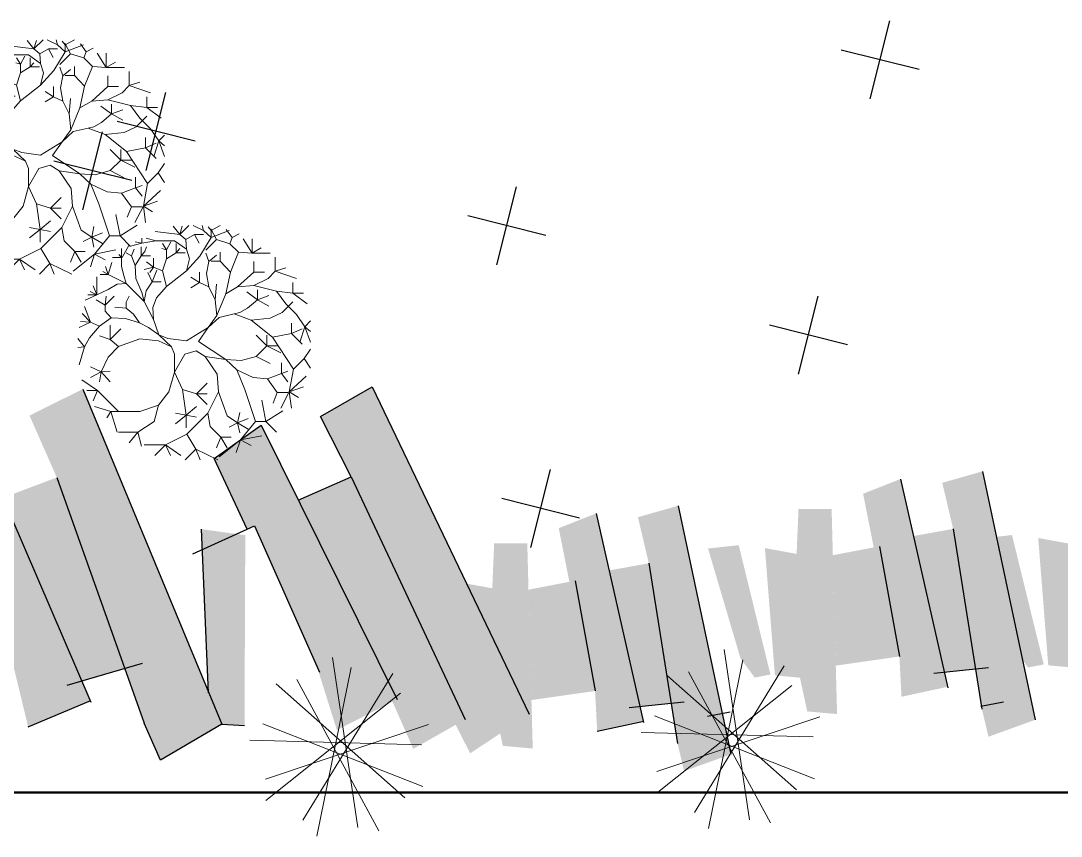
# Model space of a CAD drawing. Header units: millimetres. Extents: x 1933 to 24107, y 1228 to 18074.
# Drawn here: x 19364 to 21419, y 12391 to 14001 of the extents above; entities that cross this region are included whole.
import ezdxf

# ---------------------------------------------------------------- set-up
doc = ezdxf.new("R2010")
doc.units = ezdxf.units.MM
doc.layers.add('marc det', color=74, linetype='Continuous', lineweight=18)

# ---------------------------------------------------------------- blocks, each defined once
blk = doc.blocks.new('pzzzzzzzzz')
at = {"layer": 'marc det', "color": 85, "lineweight": 0}
for p, q in [((-11.9, 110.3), (16.9, -81.7)), ((-29.4, -91.4), (9.2, 98.8)), ((40.6, -85.3), (-52.1, 85.3)), ((56.1, 92.1), (-45.3, -73.5)), ((-75.6, 80.6), (69.9, -48)), ((-87.1, -51.1), (64.8, 69.8)), ((90.3, -35.5), (-90.3, 35.5)), ((96.4, 34.5), (-87.6, -27.2)), ((-105.3, 16.8), (88.8, 11.8))]:
    blk.add_line(p, q, dxfattribs=at)
blk = doc.blocks.new('LG15B')
at = {"linetype": 'Continuous'}
for p, q in [((-183, 1362), (-268, 1469)), ((-183, 1362), (-68, 1477)), ((-183, 1362), (-153, 1469)), ((114, 1415), (-16, 1477)), ((114, 1415), (99, 1477)), ((214, 1415), (175, 1462)), ((214, 1415), (329, 1477)), ((-183, 1362), (-497, 1400)), ((-107, 1300), (-183, 1362)), ((-107, 1300), (0, 1362)), ((0, 1362), (114, 1362)), ((0, 1362), (62, 1255)), ((69, 1087), (214, 1324)), ((214, 1324), (114, 1415)), ((280, 1300), (208, 1435)), ((214, 1324), (443, 1415)), ((214, 1324), (214, 1415)), ((478, 1327), (405, 1425)), ((450, 1247), (478, 1327)), ((478, 1327), (567, 1372)), ((-917, 1072), (-833, 1224)), ((-666, 1255), (-811, 1217)), ((-666, 1255), (-750, 1270)), ((-673, 1094), (-673, 1209)), ((-666, 1255), (-666, 1317)), ((-490, 1285), (-666, 1255)), ((-627, 1148), (-605, 1209)), ((-490, 1285), (-612, 1317)), ((-252, 1285), (-490, 1285)), ((-352, 1170), (-406, 1248)), ((-352, 1170), (-298, 1270)), ((-100, 1179), (-252, 1285)), ((-230, 1133), (-230, 1248)), ((-230, 1248), (-230, 1133)), ((-100, 1179), (-107, 1300)), ((280, 1300), (145, 1165)), ((450, 1247), (280, 1300)), ((558, 1140), (450, 1247)), ((734, 1125), (619, 1309)), ((734, 1125), (734, 1309)), ((734, 1125), (849, 1194)), ((-926, 1072), (-1040, 1072)), ((-926, 1072), (-956, 1109)), ((-926, 1072), (-926, 1187)), ((-926, 957), (-926, 1072)), ((-796, 1094), (-865, 1133)), ((-796, 1094), (-765, 1179)), ((-750, 972), (-796, 1094)), ((-750, 972), (-673, 1094)), ((-673, 1094), (-627, 1148)), ((-673, 1094), (-558, 1094)), ((-520, 949), (-520, 1064)), ((-352, 1170), (-413, 1187)), ((-406, 903), (-352, 1057)), ((-352, 1057), (-352, 1170)), ((-352, 1057), (-230, 1133)), ((-230, 1133), (-183, 1187)), ((-230, 1133), (-115, 1133)), ((-61, 1057), (-100, 1179)), ((-100, 903), (69, 1087)), ((-100, 903), (-61, 1057)), ((182, 1022), (145, 1129)), ((182, 1022), (280, 1103)), ((329, 1025), (329, 1140)), ((459, 888), (558, 1140)), ((558, 1140), (734, 1125)), ((734, 1125), (963, 1125)), ((1025, 897), (1025, 1075)), ((-1093, 858), (-1125, 957)), ((-1093, 858), (-1047, 1010)), ((-895, 842), (-926, 957)), ((-742, 804), (-750, 972)), ((-520, 949), (-635, 919)), ((-520, 949), (-605, 1018)), ((-520, 949), (-566, 880)), ((-406, 903), (-520, 949)), ((154, 869), (182, 1022)), ((329, 1025), (214, 1025)), ((459, 888), (329, 1025)), ((755, 887), (755, 1022)), ((1025, 897), (1159, 942)), ((-1238, 598), (-1238, 827)), ((-1093, 858), (-1193, 858)), ((-1093, 858), (-1162, 895)), ((-865, 743), (-1093, 858)), ((-865, 743), (-895, 842)), ((-666, 628), (-742, 804)), ((-536, 765), (-588, 880)), ((-536, 765), (-475, 910)), ((-352, 704), (-406, 903)), ((-352, 704), (-100, 903)), ((64, 753), (-43, 824)), ((64, 753), (64, 887)), ((182, 699), (154, 869)), ((398, 613), (459, 888)), ((549, 699), (755, 887)), ((755, 887), (890, 887)), ((755, 717), (935, 807)), ((935, 807), (1025, 897)), ((1025, 897), (1294, 807)), ((-1238, 598), (-1285, 712)), ((-1093, 667), (-1238, 598)), ((-978, 735), (-1093, 667)), ((-865, 743), (-978, 735)), ((-750, 628), (-865, 743)), ((-612, 650), (-536, 765)), ((-536, 765), (-421, 765)), ((-482, 559), (-352, 704)), ((64, 753), (-43, 689)), ((182, 699), (64, 753)), ((262, 537), (182, 699)), ((262, 537), (280, 734)), ((398, 613), (549, 699)), ((549, 699), (755, 717)), ((755, 717), (1043, 645)), ((800, 537), (800, 663)), ((1249, 618), (1249, 753)), ((-1238, 598), (-1385, 529)), ((-1238, 598), (-1353, 598)), ((-1238, 598), (-1323, 643)), ((-1132, 468), (-1247, 537)), ((-1132, 468), (-1017, 582)), ((-1132, 468), (-1117, 582)), ((-865, 505), (-826, 582)), ((-635, 513), (-750, 628)), ((-635, 513), (-666, 628)), ((-635, 513), (-612, 650)), ((-527, 437), (-482, 559)), ((283, 338), (262, 537)), ((283, 338), (398, 613)), ((800, 537), (665, 635)), ((675, 429), (800, 537)), ((800, 537), (944, 590)), ((800, 537), (944, 457)), ((1043, 645), (1249, 618)), ((1043, 645), (1159, 483)), ((1249, 618), (1384, 618)), ((1249, 618), (1429, 483)), ((-1316, 253), (-1392, 452)), ((-1132, 390), (-1132, 468)), ((-865, 429), (-1010, 444)), ((-865, 429), (-865, 505)), ((-772, 353), (-865, 429)), ((-520, 284), (-635, 513)), ((-520, 284), (-527, 437)), ((577, 375), (675, 429)), ((1115, 375), (1249, 510)), ((1159, 483), (1294, 348)), ((-1316, 253), (-1422, 360)), ((-1056, 307), (-1201, 200)), ((-1056, 307), (-1132, 390)), ((-872, 299), (-1056, 307)), ((-696, 245), (-872, 299)), ((-696, 245), (-772, 353)), ((-451, 93), (-520, 284)), ((175, 184), (283, 338)), ((175, 184), (315, 313)), ((315, 313), (504, 358)), ((504, 358), (577, 375)), ((504, 358), (720, 277)), ((720, 277), (962, 304)), ((720, 277), (989, 62)), ((962, 304), (1115, 375)), ((1294, 348), (1402, 195)), ((1402, 195), (1474, 268)), ((-1316, 253), (-1461, 184)), ((-1316, 253), (-1446, 260)), ((-1201, 200), (-1331, 54)), ((-1201, 200), (-1316, 253)), ((-1067, 34), (-1067, 214)), ((-1067, 34), (-932, 169)), ((-581, 184), (-696, 245)), ((-451, 93), (-581, 184)), ((-100, 17), (175, 184)), ((175, 184), (53, 9)), ((1232, 107), (1232, 240)), ((1232, 107), (1367, 169)), ((1402, 195), (1339, -2)), ((1402, 195), (1474, 133)), ((1402, 195), (1474, -2)), ((-1392, -60), (-1476, 47)), ((-1331, 54), (-1392, -60)), ((-1067, 34), (-1202, 79)), ((-960, -56), (-1067, 34)), ((-690, 43), (-960, -56)), ((-456, 17), (-690, 43)), ((-291, -60), (-456, 17)), ((-451, 93), (-337, 47)), ((-291, -60), (-451, 93)), ((-337, 47), (-100, 17)), ((53, 9), (398, -221)), ((918, -47), (783, 88)), ((918, -47), (918, 88)), ((989, 62), (1232, 107)), ((989, 62), (1258, -343)), ((1232, 107), (1367, -28)), ((-1392, -60), (-1476, -68)), ((-1392, -60), (-1461, -290)), ((-960, -56), (-1093, -190)), ((-252, -152), (-291, -60)), ((23, -113), (-122, -152)), ((138, -182), (23, -113)), ((783, -181), (918, -47)), ((918, -47), (1052, -47)), ((918, -47), (1097, -136)), ((1393, -208), (1474, -91)), ((-1093, -190), (-1183, -378)), ((-122, -152), (-252, -381)), ((-252, -381), (-252, -152)), ((398, -221), (138, -182)), ((138, -182), (289, -406)), ((398, -221), (540, -352)), ((398, -221), (594, -235)), ((594, -235), (783, -181)), ((783, -181), (962, -271)), ((1105, -397), (1105, -262)), ((1258, -343), (1393, -208)), ((1393, -208), (1474, -333)), ((-1183, -378), (-1318, -316)), ((-1183, -378), (-1318, -451)), ((-1183, -378), (-1202, -505)), ((-1183, -378), (-1067, -370)), ((-1183, -378), (-1067, -505)), ((-252, -381), (-322, -630)), ((-252, -381), (-151, -603)), ((540, -352), (639, -603)), ((540, -352), (747, -451)), ((1105, -397), (1187, -370)), ((1258, -343), (1204, -630)), ((-1228, -612), (-1426, -477)), ((28, -657), (163, -522)), ((289, -406), (307, -630)), ((747, -451), (927, -468)), ((927, -468), (1105, -397)), ((927, -468), (1052, -640)), ((1105, -397), (1187, -505)), ((1204, -630), (1420, -432)), ((-1228, -612), (-1363, -612)), ((-1228, -612), (-1282, -747)), ((-960, -882), (-1228, -612)), ((-322, -630), (-456, -801)), ((-151, -603), (-106, -926)), ((-151, -603), (28, -657)), ((28, -657), (163, -792)), ((28, -657), (163, -657)), ((307, -630), (172, -900)), ((307, -630), (414, -936)), ((639, -603), (774, -1007)), ((1052, -640), (998, -773)), ((1052, -640), (1187, -640)), ((1204, -630), (1097, -837)), ((1204, -630), (1384, -567)), ((1204, -630), (1322, -702)), ((1204, -630), (1232, -837)), ((908, -1007), (854, -738)), ((-1058, -882), (-1265, -818)), ((-1058, -882), (-1112, -962)), ((-960, -882), (-1058, -882)), ((-1058, -882), (-977, -1142)), ((-690, -882), (-960, -882)), ((-456, -801), (-690, -882)), ((-456, -801), (-510, -1007)), ((-106, -926), (-241, -900)), ((-106, -926), (28, -818)), ((172, -900), (-97, -1168)), ((172, -900), (199, -1070)), ((549, -1025), (577, -891)), ((908, -1007), (1124, -872)), ((-510, -1007), (-717, -1142)), ((-106, -926), (-241, -1035)), ((-106, -926), (28, -953)), ((-106, -926), (-106, -1088)), ((414, -936), (549, -1025)), ((549, -1025), (442, -1080)), ((549, -1025), (684, -971)), ((549, -1025), (684, -1106)), ((549, -1025), (577, -1151)), ((774, -1007), (585, -1241)), ((774, -1007), (908, -1007)), ((908, -1007), (1043, -1142)), ((-717, -1142), (-960, -1142)), ((-717, -1142), (-825, -1277)), ((-717, -1142), (-672, -1321)), ((-97, -1168), (-367, -1303)), ((-97, -1168), (19, -1357)), ((199, -1070), (334, -1205)), ((585, -1241), (854, -1187)), ((-367, -1303), (-636, -1303)), ((-367, -1303), (-501, -1438)), ((-367, -1303), (-303, -1438)), ((-367, -1303), (-170, -1438)), ((334, -1205), (280, -1340)), ((585, -1241), (315, -1456)), ((334, -1205), (468, -1205)), ((334, -1205), (414, -1340)), ((585, -1241), (532, -1402)), ((585, -1241), (720, -1312)), ((19, -1357), (-115, -1492)), ((19, -1357), (73, -1492)), ((19, -1357), (298, -1492))]:
    blk.add_line(p, q, dxfattribs=at)

msp = doc.modelspace()

# ---------------------------------------------------------------- hatches: boundary and pattern name
h = msp.add_hatch(color=30)
h.paths.add_polyline_path([(20058.5, 13278.3), (19956, 13220.2), (20016.6, 13101), (20241.9, 12621.8), (20223.2, 12611.2), (20251.8, 12554.9), (20368.5, 12632.2)])
h.paths.add_polyline_path([(20016.6, 13101), (19912.3, 13055.1), (20107.7, 12661.5), (20098.4, 12656.8), (20139.4, 12563.7), (20241.9, 12621.8)])
h.paths.add_polyline_path([(19839, 13202.6), (19746.1, 13137.4), (19811.1, 12997.3), (19825.8, 13004), (19954.3, 12715.5), (19952.8, 12714.6), (19988.5, 12600.9), (20107.7, 12661.5)])
h = msp.add_hatch(color=30)
h.set_gradient(color1=(250, 136, 5), one_color=1, tint=1, name='INVCURVED')
h.paths.add_polyline_path([(19486.9, 13274.3), (19381.4, 13221.9), (19435.3, 13099.6), (19608, 12614.8), (19640.4, 12541.4), (19761.1, 12612.3)])
h.paths.add_polyline_path([(19435.3, 13099.6), (19328.6, 13059.4), (19484.2, 12697.8), (19569.5, 12722.9)], flags=17)
h.paths.add_polyline_path([(19263.5, 13210.7), (19167.2, 13150.7), (19224.4, 13007.2), (19239.6, 13013.1), (19352.1, 12718), (19351.9, 12718), (19378.6, 12607.5), (19501.1, 12658.6)])
h = msp.add_hatch(color=30)
h.set_gradient(color1=(250, 136, 5), one_color=1, tint=1, name='INVCURVED')
h.paths.add_polyline_path([(21263.7, 13111.7), (21184.4, 13089.1), (21205.9, 12998), (21262.7, 12642.3), (21275.6, 12587.7), (21367.8, 12621)])
h.paths.add_polyline_path([(21205.9, 12998), (21127.4, 12984), (21188.2, 12715.3), (21250.1, 12721.6)], flags=17)
h.paths.add_polyline_path([(21101.9, 13096.5), (21028, 13067.5), (21049, 12961.5), (21060.1, 12963.6), (21099.8, 12746.1), (21099.7, 12746.1), (21103.9, 12666.7), (21194.7, 12686.2)])
h = msp.add_hatch(color=30)
h.paths.add_polyline_path([(21600, 12983.5), (21508.1, 12966), (21513.9, 12748), (21639.6, 12766), (21639.6, 12766.9)])
h.paths.add_polyline_path([(21505.7, 13057.4), (21440.3, 13057.3), (21436.6, 12968.7), (21438.2, 12968.4), (21445.7, 12724), (21443.1, 12724.3), (21457.5, 12657.6), (21516.5, 12652.3)])
h.paths.add_polyline_path([(21438.2, 12968.4), (21373.9, 12980.1), (21393.7, 12728.7), (21445.7, 12724)])
h = msp.add_hatch(color=30)
h.set_gradient(color1=(250, 136, 5), one_color=1, tint=1, name='INVCURVED')
h.paths.add_polyline_path([(20662.5, 13043.7), (20583.2, 13021.2), (20604.7, 12930.1), (20661.5, 12574.4), (20674.4, 12519.7), (20766.6, 12553)])
h.paths.add_polyline_path([(20604.7, 12930.1), (20526.1, 12916.1), (20586.9, 12647.3), (20648.9, 12653.7)], flags=17)
h.paths.add_polyline_path([(20500.7, 13028.6), (20426.8, 12999.6), (20447.8, 12893.5), (20458.9, 12895.7), (20498.6, 12678.2), (20498.5, 12678.1), (20502.7, 12598.7), (20593.5, 12618.2)])
h = msp.add_hatch(color=30)
h.paths.add_polyline_path([(21060.1, 12963.6), (20968.2, 12946.1), (20974, 12728.1), (21099.7, 12746.1), (21099.7, 12747)])
h.paths.add_polyline_path([(20965.8, 13037.5), (20900.4, 13037.4), (20896.7, 12948.7), (20898.3, 12948.4), (20905.8, 12704.1), (20903.2, 12704.4), (20917.6, 12637.7), (20976.6, 12632.4)])
h.paths.add_polyline_path([(20898.3, 12948.4), (20834, 12960.2), (20853.8, 12708.8), (20905.8, 12704.1)])
for points in [[(19807.6, 12985.6), (19721.4, 12997.5), (19735.2, 12674.7), (19761.1, 12612.3), (19806.1, 12610)], [(21322.1, 12985.9), (21261.6, 12979.3), (21325.7, 12762.5), (21353.9, 12724.4), (21384.8, 12730.5)], [(20782.3, 12965.9), (20721.7, 12959.4), (20785.8, 12742.5), (20814, 12704.5), (20844.9, 12710.6)]]:
    msp.add_hatch(color=30).paths.add_polyline_path(points)
h = msp.add_hatch(color=30)
h.paths.add_polyline_path([(20458.9, 12895.7), (20367, 12878.1), (20372.8, 12660.1), (20498.5, 12678.1), (20498.5, 12679)])
h.paths.add_polyline_path([(20364.6, 12969.5), (20299.2, 12969.4), (20295.5, 12880.8), (20297.1, 12880.5), (20304.6, 12636.2), (20302, 12636.4), (20316.4, 12569.7), (20375.4, 12564.4)])
h.paths.add_polyline_path([(20297.1, 12880.5), (20232.8, 12892.2), (20252.6, 12640.9), (20304.6, 12636.2)])

# ---------------------------------------------------------------- linework, layer by layer
at = {"color": 92}
for p, q in [((21042.2, 13847.3), (21080.7, 14001.3)), ((21138.5, 13905.1), (20984.5, 13943.6)), ((19612, 13705.9), (19650.5, 13859.9)), ((19708.3, 13763.6), (19554.2, 13802.2)), ((19486.9, 13628.3), (19525.4, 13782.3)), ((19583.2, 13686), (19429.2, 13724.5)), ((20304.8, 13519.8), (20343.3, 13673.8)), ((20401, 13577.5), (20247, 13616.1)), ((20900.7, 13303.9), (20939.2, 13457.9)), ((20996.9, 13361.7), (20842.9, 13400.2)), ((20371.8, 12961.5), (20410.3, 13115.5)), ((20468.1, 13019.2), (20314.1, 13057.8))]:
    msp.add_line(p, q, dxfattribs=at)
at = {"color": 32, "true_color": 0xe07000}
for p, q in [((19956, 13220.2), (20058.5, 13278.3)), ((20058.5, 13278.3), (20368.5, 12632.2)), ((19486.9, 13274.3), (19761.1, 12612.3)), ((20016.6, 13101), (19956, 13220.2)), ((19263.5, 13210.7), (19502.3, 12655.8)), ((19746.1, 13137.4), (19839, 13202.6)), ((19839, 13202.6), (20107.7, 12661.5)), ((19811.1, 12997.3), (19746.1, 13137.4)), ((21263.7, 13111.7), (21367.8, 12621)), ((19435.3, 13099.6), (19608, 12614.8)), ((19912.3, 13055.1), (20016.6, 13101)), ((20016.6, 13101), (20241.9, 12621.8)), ((21101.9, 13096.5), (21195.2, 12684.1)), ((20662.5, 13043.7), (20766.6, 12553)), ((20500.7, 13028.6), (20594, 12616.1)), ((19704.2, 12948.7), (19825.8, 13004)), ((19735.2, 12674.7), (19721.4, 12997.5)), ((19825.8, 13004), (19954.3, 12715.5)), ((21205.9, 12998), (21262.7, 12642.3)), ((21060.1, 12963.6), (21099.8, 12746.1)), ((20604.7, 12930.1), (20661.5, 12574.4)), ((20458.9, 12895.7), (20498.6, 12678.2)), ((19455.7, 12689.4), (19604.5, 12733.2)), ((21167.5, 12713.1), (21275.5, 12724.2)), ((19378.6, 12607.5), (19502.5, 12659.2)), ((20566.2, 12645.2), (20674.3, 12656.3)), ((21260.8, 12647.9), (21305, 12656.6)), ((20502.7, 12598.7), (20594.6, 12618.4)), ((20720.9, 12628), (20765.1, 12636.7)), ((19640.4, 12541.4), (19608, 12614.8)), ((19761.1, 12612.3), (19640.4, 12541.4)), ((19761.1, 12612.3), (19806.1, 12610))]:
    msp.add_line(p, q, dxfattribs=at)
at = {"lineweight": 50}
msp.add_line((18652.4, 12477.5), (22364.6, 12477.5), dxfattribs=at)

# ---------------------------------------------------------------- block references
at = {"lineweight": 20, "xscale": 1.749999999697138, "yscale": 1.749999999697138, "zscale": 1.75}
for p in [(20000.6, 12551.3), (20774.1, 12566.7)]:
    msp.add_blockref('pzzzzzzzzz', p, dxfattribs=at)
at = {"layer": 'marc det', "color": 70, "xscale": 0.1557639227257823, "yscale": 0.1557639226120955, "zscale": 0.1557639226019371}
for p in [(19418.7, 13733.7), (19707, 13367)]:
    msp.add_blockref('LG15B', p, dxfattribs=at)

doc.saveas('drawing.dxf')
